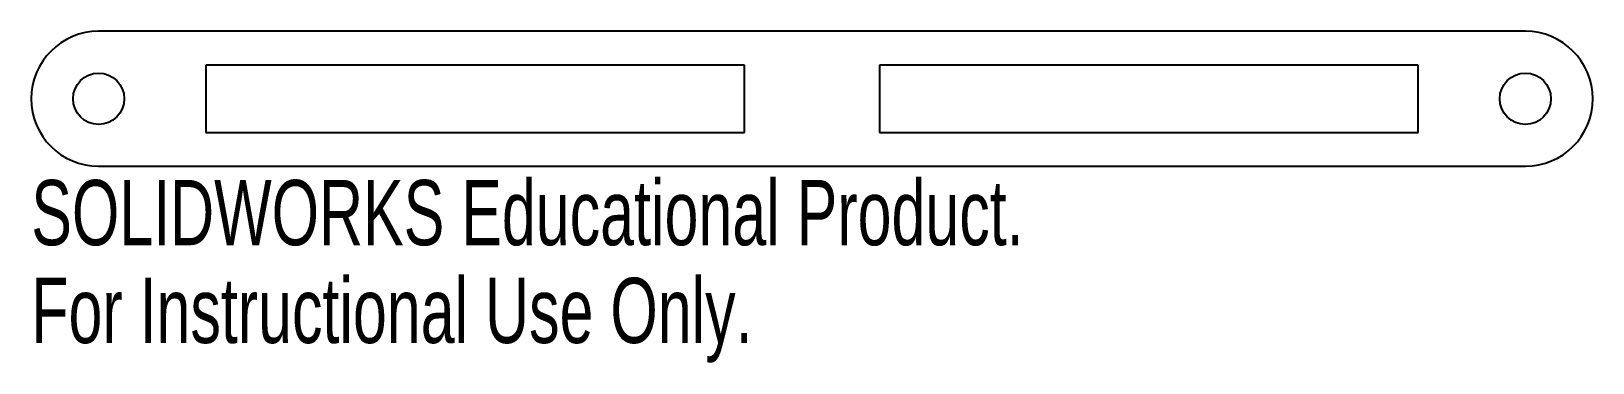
# Model space of a CAD drawing. Header units: millimetres. Extents: x -58 to 58, y -20 to 5.
import ezdxf

# ---------------------------------------------------------------- set-up
doc = ezdxf.new("R2010")
doc.units = ezdxf.units.MM
doc.styles.add('SLDTEXTSTYLE0', font='TXT', dxfattribs={"width": 0.7})

msp = doc.modelspace()

# ---------------------------------------------------------------- linework, layer by layer
at = {"color": 7, "linetype": 'Continuous', "lineweight": 25}
for p, q in [((52.97, 5), (-52.97, 5)), ((-5, 2.5), (-45, 2.5)), ((-45, 2.5), (-45, -2.5)), ((-5, -2.5), (-5, 2.5)), ((45, 2.5), (5, 2.5)), ((5, 2.5), (5, -2.5)), ((45, -2.5), (45, 2.5)), ((-45, -2.5), (-5, -2.5)), ((5, -2.5), (45, -2.5)), ((-52.97, -5), (52.97, -5))]:
    msp.add_line(p, q, dxfattribs=at)
for centre in [(-52.97, 0), (52.97, 0)]:
    msp.add_circle(centre, 1.9, dxfattribs=at)
for centre, start, end in [((-52.97, 0), 90, 270), ((52.97, 0), 270, 90)]:
    msp.add_arc(centre, 5, start, end, dxfattribs=at)

# ---------------------------------------------------------------- texts
at = {"color": 7, "linetype": 'Continuous', "char_height": 4.8336, "attachment_point": 1, "style": 'SLDTEXTSTYLE0'}
for s, insert in [('SOLIDWORKS Educational Product.', (-57.97, -6.02)), ('For Instructional Use Only.', (-57.97, -13.27))]:
    msp.add_mtext(s, dxfattribs=dict(at, insert=insert))

doc.saveas('drawing.dxf')
